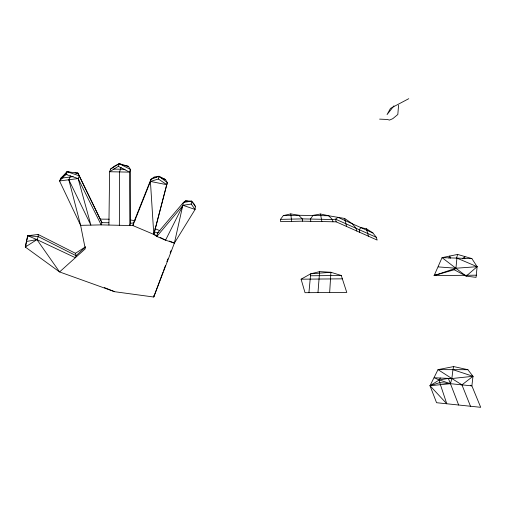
<?xml version="1.0" encoding="UTF-8"?>
<svg xmlns="http://www.w3.org/2000/svg" width="506" height="506" viewBox="0 0 506 506"><rect width="100%" height="100%" fill="white"/><g stroke="black" fill="none" stroke-linecap="round" stroke-linejoin="round"><path stroke-width="0.76" d="M119.353 225.259L119.58 171.939L121.073 167.416M108.91 224.993L109.631 171.743L110.593 169.036L114.533 166.076L119.233 163.653L128.41 166.341L130.377 169.415L130.415 223.285L129.821 225.524L101.168 224.885L80.625 225.347L59.537 180.965L60.84 178.232L67.039 171.705L77.93 173.134L101.908 222.659L101.168 224.885L78.133 178.548L65.774 174.406L59.537 180.965L78.133 178.548L79.309 175.822L67.039 171.705L64.97 174.836L60.84 178.232L73.142 176.626M329.659 292.544L330.911 272.279L319.634 271.608L310.671 273.828L301.095 279.192L305.029 292.696L346.781 292.443L341.265 275.492L330.911 272.279L310.671 273.828L308.926 292.67M317.97 292.62L319.634 271.608M398.57 105.204L397.824 114.489L392.82 118.644L389.544 120.08L387.21 119.46L379.595 119.125M150.421 181.445L166.885 184.703L158.353 179.029L150.421 181.445L132.857 225.549L133.527 222.963L150.927 179.339L158.966 176.271L167.303 182.584L153.786 234.398L167.303 182.584L165.494 179.541L158.966 176.271L153.938 177.226L150.927 179.339L150.421 181.445L153.786 234.398L156.841 236.46L157.505 233.083L183.457 202.419L185.525 200.882L191.597 201.16L193.956 203.791L195.442 206.549L195.095 209.465L174.393 243.114L165.576 240.167L156.841 236.46L156.904 235.72L132.857 225.549L129.821 225.524L129.549 172.129L130.377 169.415L119.233 163.653L110.593 169.036M454.249 269.749L455.931 268.231L456.937 258.117L477.126 266.687L476.051 277.358L466.171 276.131L454.249 269.749L434.135 275.561L442.048 257.649L457.614 254.429L471.87 258.585L477.126 266.687L466.171 276.131L442.048 257.649L471.87 258.585M453.686 366.578L452.94 369.665L472.977 376.3L471.883 385.876L480.7 407.311L436.564 402.713L430.011 385.736L438.006 369.633L453.686 366.578L467.892 369.696L472.977 376.3L461.953 384.864L460.593 384.218M27.375 238.737L27.729 235.72L38.14 234.468L75.426 253.297L76.102 255.688L75.369 257.706L36.932 239.61L27.729 235.72L25.3 247.036L59.575 271.937L114.641 291.709L153.723 297.022L174.393 243.114L183.457 202.419L191.597 201.16L195.442 206.549M458.657 405.015L450.441 383.687L451.852 378.532L452.94 369.665M156.841 236.46L183.027 205.309L195.095 209.465L191.224 204.051L191.597 201.16M153.969 295.466L153.723 297.022L163.033 272.038M38.14 234.468L38.323 236.618L36.932 239.61L25.3 247.036L27.729 235.72L29.278 235.726M158.353 179.029L158.966 176.271L159.928 177.296M456.52 258.212L457.614 254.429M118.322 166.335L129.549 172.129L109.631 171.743L118.322 166.335L119.233 163.653L121.212 164.64M163.577 270.571L165.494 265.429M166.866 261.754L167.96 258.813M170.149 252.937L170.971 250.729M448.948 258.199L449.809 256.042L450.315 258.3M26.812 241.419L36.932 239.61L59.575 271.937L85.267 248.794L80.625 225.347L68.816 179.756L70.612 175.81M65.774 174.406L67.039 171.705L69.879 172.293M25.3 247.036L26.173 245.227M440.334 377.976L439.233 379.949L430.011 385.736L446.792 403.775L439.72 382.599L439.233 379.949L434.148 377.767L451.852 378.532L472.977 376.3M280.488 219.376L283.328 215.594L290.792 213.899L298.692 215.278L328.584 215.752L344.637 218.459L352.404 223.829L372.897 232.962L376.337 237.327L377.153 240.072L336.167 221.843L302.594 221.173L280.678 221.66L280.488 219.376L302.284 218.883L332.467 219.522L335.598 219.187L376.337 237.327M393.959 105.836L387.058 114.571L390.505 108.366L408.772 98.689M184.532 202.09L185.525 200.882L187.694 201.167M462.712 258.914L464.755 256.51L464.78 258.787M85.52 246.998L76.102 255.688L38.323 236.618L27.729 235.72M158.764 232.267L157.505 233.083L154.324 231.767M75.426 253.297L85.406 246.915M476.538 275.188L434.135 275.561L435.514 274.929M434.135 275.561L455.931 268.231L477.126 266.687M66.375 174.418L64.97 174.836L67.127 174.551M332.942 221.818L332.467 219.522L328.584 215.752L320.494 214.006L313.062 215.347L310.45 218.984L310.804 221.28M448.335 378.431L439.233 379.949L450.441 383.687L448.335 378.431L451.852 378.532L461.953 384.864L470.498 406.248M191.224 204.051L183.027 205.309L165.576 240.167L160.238 237.428M76.488 173.324L77.93 173.134L101.908 222.659L108.841 222.754M130.415 223.285L133.527 222.963M450.441 383.687L430.011 385.736L439.72 382.599L471.883 385.876L470.529 385.243M283.328 215.594L298.692 215.278L302.284 218.883L302.594 221.173M310.488 275.77L341.265 275.492M301.095 279.192L342.36 278.844M467.892 369.696L438.006 369.633L451.852 378.532M100.194 219.142L109.239 219.193M153.938 177.226L156.183 177.252M113.635 169.093L125.045 169.314M74.97 172.938L77.93 173.134M438.285 266.902L455.931 268.231M130.656 219.99L135.127 220.749M164.045 179.25L165.494 179.541L160.623 177.574M122.604 165.12L128.41 166.341M372.897 232.962L366.502 228.807L360.917 227.592L359.273 229.692L359.621 232.273M104.375 287.579L114.641 291.709M154.906 228.611L159.928 230.73M169.491 241.039L174.393 243.114M68.816 179.756L90.878 225.119L78.133 178.548M366.502 228.807L368.406 236.182M356.825 231.027L356.129 228.326L352.404 223.829L337.913 217.321L335.598 219.187L336.167 221.843M344.637 218.459L346.521 226.448M320.494 214.006L321.86 221.552M290.792 213.899L291.62 221.419"/></g></svg>
